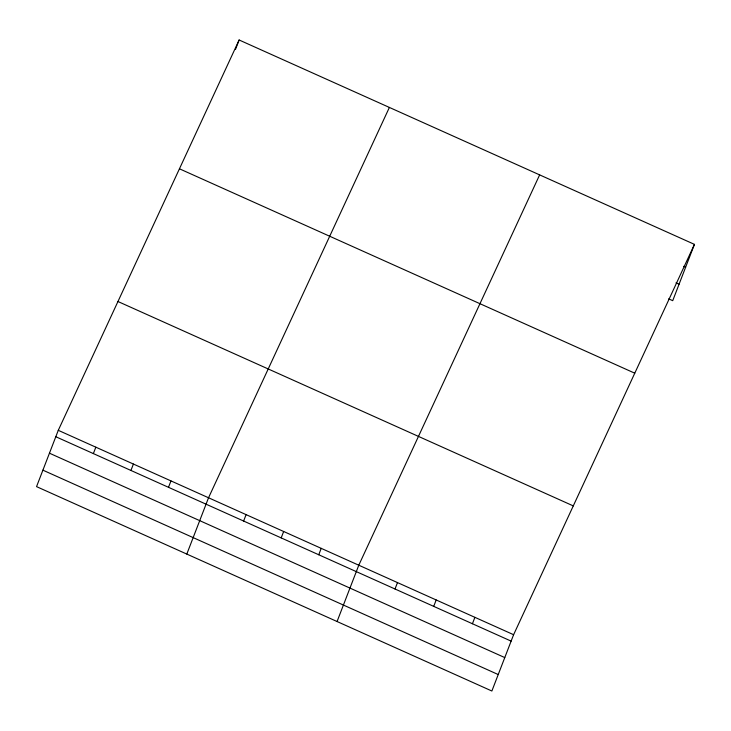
<?xml version="1.0" encoding="UTF-8"?>
<svg xmlns="http://www.w3.org/2000/svg" width="731" height="731" viewBox="0 0 731 731"><rect width="100%" height="100%" fill="white"/><g stroke="black" fill="none" stroke-linecap="round" stroke-linejoin="round"><path stroke-width="1.1" d="M58.279 430.321L36.55 486.627L491.872 691.014L513.601 634.709L694.45 244.373L239.128 39.986L58.279 430.321L513.601 634.709M235.464 49.48L239.128 39.986M93.367 453.585L95.843 447.18M130.931 470.453L133.407 464.048M168.495 487.312L170.972 480.907M186.807 554.071L208.536 497.765L389.385 107.439M243.624 521.039L246.091 514.633M281.188 537.897L283.655 531.492M318.753 554.756L321.22 548.351M337.064 621.524L358.784 565.218L539.642 174.883M395.014 588.994L397.49 582.589M433.721 606.365L436.188 599.959M472.427 623.744L474.894 617.339M694.45 244.373L672.721 300.679L668.655 298.851M683.586 266.331L685.623 267.244M676.02 282.842L679.081 284.213M179.451 168.797L634.764 373.185M117.956 301.51L573.278 505.898M55.803 436.727L511.124 641.114M49.452 453.193L504.774 657.58M42.901 470.161L498.222 674.549"/></g></svg>
